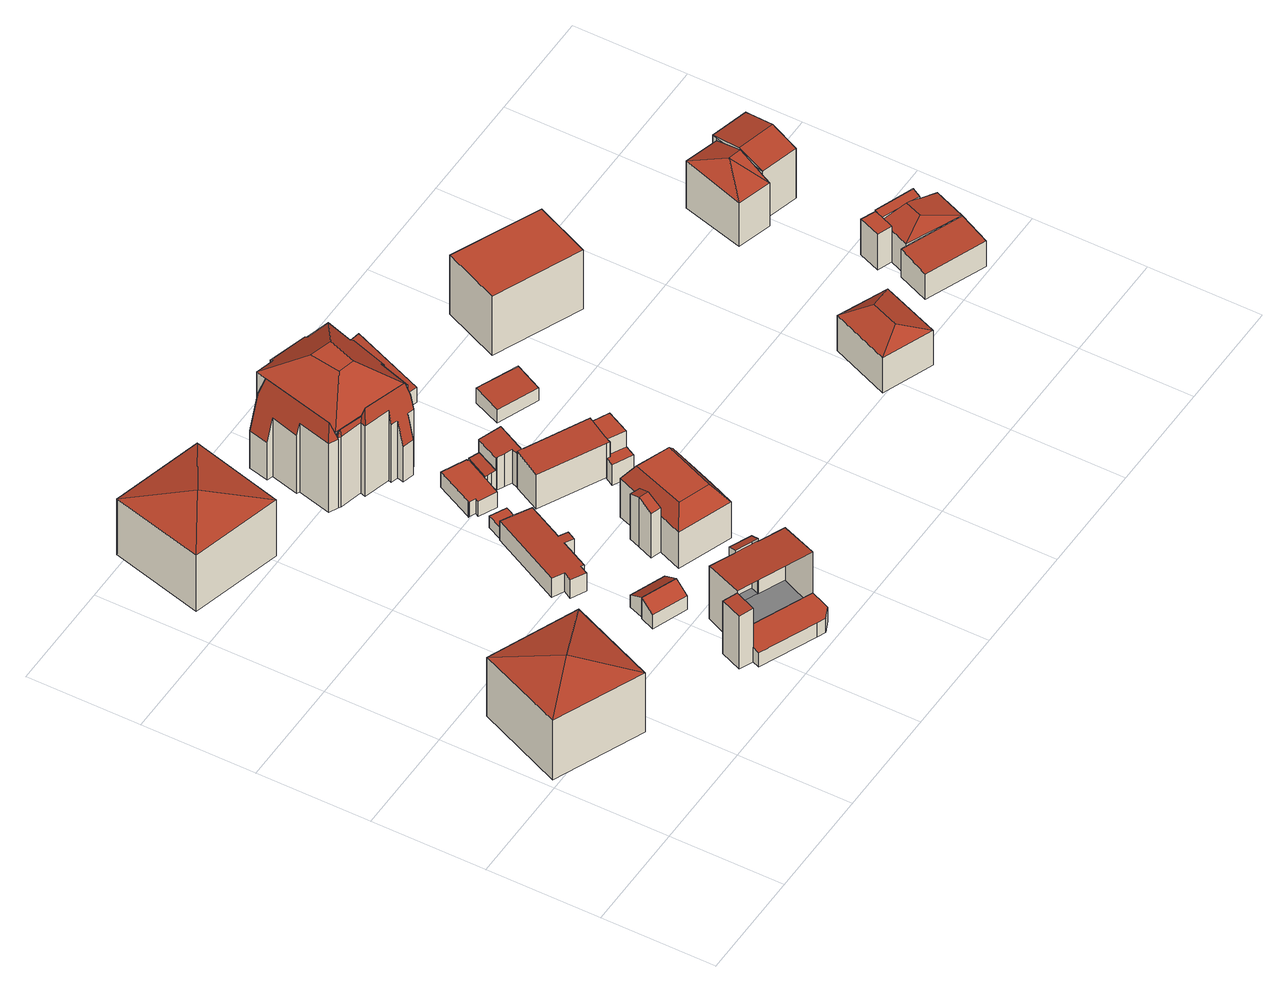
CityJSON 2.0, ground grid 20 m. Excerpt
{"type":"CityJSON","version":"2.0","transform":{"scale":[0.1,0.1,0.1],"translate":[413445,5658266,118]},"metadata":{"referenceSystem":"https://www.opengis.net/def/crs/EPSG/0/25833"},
"CityObjects":{
"building1":{"type":"Building","attributes":{"Dachtyp_tdc":"tdcTentRoof","Gemeindeschluessel":14612000,"Dachneigung":15.45,"QualitaetDacherkennung":68,"Geometrietyp2DReferenz":"3000","measuredHeight":14.8,"function":"31001_9998","roofType":"3500"},"geometry":[{"type":"Solid","lod":"2","boundaries":[[[[0,1,2,3]],[[1,4,5,2]],[[4,6,7,5]],[[6,0,3,7]],[[1,0,8]],[[4,1,8]],[[6,4,8]],[[0,6,8]],[[3,2,5,7]]]],"semantics":{"surfaces":[{"type":"WallSurface"},{"type":"RoofSurface"},{"type":"GroundSurface"}],"values":[[0,0,0,0,1,1,1,1,2]]}}]},
"building2":{"type":"Building","attributes":{"Dachtyp_tdc":"tdcTentRoof","Gemeindeschluessel":14612000,"Dachneigung":14.31,"QualitaetDacherkennung":69,"Geometrietyp2DReferenz":"3000","measuredHeight":13.99,"function":"31001_9998","roofType":"3500"},"geometry":[{"type":"Solid","lod":"2","boundaries":[[[[9,10,11,12]],[[10,13,14,11]],[[13,15,16,14]],[[15,9,12,16]],[[10,9,17]],[[13,10,17]],[[15,13,17]],[[9,15,17]],[[12,11,14,16]]]],"semantics":{"surfaces":[{"type":"WallSurface"},{"type":"RoofSurface"},{"type":"GroundSurface"}],"values":[[0,0,0,0,1,1,1,1,2]]}}]},
"building3":{"type":"Building","attributes":{"Dachtyp_tdc":"tdcPolyFlatRoof","Gemeindeschluessel":14612000,"Dachneigung":30.47,"QualitaetDacherkennung":76,"Geometrietyp2DReferenz":"3000","measuredHeight":4.45,"function":"31001_9998","roofType":"2100"},"geometry":[{"type":"Solid","lod":"2","boundaries":[[[[18,19,20,21]],[[19,22,23,20]],[[22,24,25,23]],[[24,18,21,25]],[[24,22,19,18]],[[21,20,23,25]]]],"semantics":{"surfaces":[{"type":"WallSurface"},{"type":"RoofSurface"},{"type":"GroundSurface"}],"values":[[0,0,0,0,1,2]]}}]},
"building4":{"type":"Building","attributes":{"Gemeindeschluessel":14612000,"Geometrietyp2DReferenz":"3000","function":"31001_9998","roofType":"9999"},"children":["building4-1","building4-2","building4-3","building4-4"]},
"building4-1":{"type":"BuildingPart","attributes":{"Dachtyp_tdc":"tdcPolyFlatRoof","Dachneigung":0,"QualitaetDacherkennung":0,"Geometrietyp2DReferenz":"3000","measuredHeight":3,"roofType":"9999"},"parents":["building4"],"geometry":[{"type":"MultiSurface","lod":"2","boundaries":[[[26,27,28,29,30,31,32,33]],[[31,30,34,35]],[[30,29,36,34]],[[29,28,37,36]],[[28,27,38,37]],[[27,26,39,38]],[[26,33,40,39]],[[40,41,35,34,36,37,38,39]],[[41,40,33,32]],[[35,41,32,31]]],"semantics":{"surfaces":[{"type":"RoofSurface"},{"type":"WallSurface"},{"type":"GroundSurface"},{"type":"ClosureSurface","isClosure":"1","QuelleClosure":"LoD1Solid"}],"values":[0,1,1,1,1,1,1,2,3,3]}}]},
"building4-2":{"type":"BuildingPart","attributes":{"Dachtyp_tdc":"tdcPolyFlatRoof","Dachneigung":4.55,"QualitaetDacherkennung":51,"Geometrietyp2DReferenz":"3000","measuredHeight":11.71,"roofType":"2100"},"parents":["building4"],"geometry":[{"type":"MultiSurface","lod":"2","boundaries":[[[42,43,44,45]],[[43,46,47,44]],[[48,49,50,51]],[[46,52,31,35,47]],[[53,48,51,41,32]],[[48,53,52,46,43,42,49]],[[45,44,47,35,41,51,50]]],"semantics":{"surfaces":[{"type":"WallSurface"},{"type":"RoofSurface"},{"type":"GroundSurface"}],"values":[0,0,0,0,0,1,2]}}]},
"building4-3":{"type":"BuildingPart","attributes":{"Dachtyp_tdc":"tdcPolyFlatRoof","Dachneigung":3.35,"QualitaetDacherkennung":67,"Geometrietyp2DReferenz":"3000","measuredHeight":11.27,"roofType":"2100"},"parents":["building4"],"geometry":[{"type":"MultiSurface","lod":"2","boundaries":[[[54,55,56,40,33]],[[55,57,58,56]],[[57,59,32,41,58]],[[59,57,55,54]],[[40,56,58,41]]],"semantics":{"surfaces":[{"type":"WallSurface"},{"type":"RoofSurface"},{"type":"GroundSurface"}],"values":[0,0,0,1,2]}}]},
"building4-4":{"type":"BuildingPart","attributes":{"Dachtyp_tdc":"tdcPolyFlatRoof","Dachneigung":19.25,"QualitaetDacherkennung":55,"Geometrietyp2DReferenz":"3000","measuredHeight":11.66,"roofType":"2100"},"parents":["building4"],"geometry":[{"type":"MultiSurface","lod":"2","boundaries":[[[60,61,42,45,62]],[[63,50,49]],[[63,64,65,50]],[[64,60,62,65]],[[64,63,61,60]],[[62,45,50,65]]],"semantics":{"surfaces":[{"type":"WallSurface"},{"type":"RoofSurface"},{"type":"GroundSurface"}],"values":[0,0,0,0,1,2]}}]},
"building5":{"type":"Building","attributes":{"Dachtyp_tdc":"tdcPolyFlatRoof","Gemeindeschluessel":14612000,"Dachneigung":31.53,"QualitaetDacherkennung":76,"Geometrietyp2DReferenz":"3000","measuredHeight":4.22,"function":"31001_9998","roofType":"2100"},"geometry":[{"type":"Solid","lod":"2","boundaries":[[[[19,66,67,68]],[[66,69,70,67]],[[69,22,71,70]],[[22,19,68,71]],[[22,69,66,19]],[[68,67,70,71]]]],"semantics":{"surfaces":[{"type":"WallSurface"},{"type":"RoofSurface"},{"type":"GroundSurface"}],"values":[[0,0,0,0,1,2]]}}]},
"building6":{"type":"Building","attributes":{"Dachtyp_tdc":"tdcPolyFlatRoof","Gemeindeschluessel":14612000,"Dachneigung":3.17,"QualitaetDacherkennung":77,"Geometrietyp2DReferenz":"3000","measuredHeight":4.01,"function":"31001_9998","roofType":"2100"},"geometry":[{"type":"Solid","lod":"2","boundaries":[[[[72,73,74,75]],[[73,76,77,74]],[[76,78,79,77]],[[78,80,81,79]],[[80,82,83,81]],[[82,84,85,83]],[[84,86,87,85]],[[86,88,89,87]],[[88,90,91,89]],[[90,92,93,91]],[[92,94,95,93]],[[94,96,97,95]],[[96,72,75,97]],[[96,94,92,90,88,86,84,82,80,78,76,73,72]],[[75,74,77,79,81,83,85,87,89,91,93,95,97]]]],"semantics":{"surfaces":[{"type":"WallSurface"},{"type":"RoofSurface"},{"type":"GroundSurface"}],"values":[[0,0,0,0,0,0,0,0,0,0,0,0,0,1,2]]}}]},
"building7":{"type":"Building","attributes":{"Dachtyp_tdc":"tdcPolyFlatRoof","Gemeindeschluessel":14612000,"Dachneigung":0,"QualitaetDacherkennung":65,"Geometrietyp2DReferenz":"3000","measuredHeight":2.53,"function":"31001_9998","roofType":"1000"},"geometry":[{"type":"Solid","lod":"2","boundaries":[[[[98,99,100,101]],[[99,102,103,100]],[[102,104,105,103]],[[104,98,101,105]],[[104,102,99,98]],[[101,100,103,105]]]],"semantics":{"surfaces":[{"type":"WallSurface"},{"type":"RoofSurface"},{"type":"GroundSurface"}],"values":[[0,0,0,0,1,2]]}}]},
"building8":{"type":"Building","attributes":{"Gemeindeschluessel":14612000,"Geometrietyp2DReferenz":"3000","function":"31001_9998","roofType":"9999"},"children":["building8-1","building8-2"]},
"building8-1":{"type":"BuildingPart","attributes":{"Dachtyp_tdc":"tdcPolyFlatRoof","Dachneigung":3.45,"QualitaetDacherkennung":43,"Geometrietyp2DReferenz":"3000","measuredHeight":3.84,"roofType":"2100"},"parents":["building8"],"geometry":[{"type":"MultiSurface","lod":"2","boundaries":[[[106,107,108,109,110]],[[107,111,112,108]],[[111,113,114,112]],[[113,115,116,114]],[[115,117,118,119,116]],[[117,115,113,111,107,106]],[[109,108,112,114,116,119]]],"semantics":{"surfaces":[{"type":"WallSurface"},{"type":"RoofSurface"},{"type":"GroundSurface"}],"values":[0,0,0,0,0,1,2]}}]},
"building8-2":{"type":"BuildingPart","attributes":{"Dachtyp_tdc":"tdcPolyFlatRoof","Dachneigung":2.89,"QualitaetDacherkennung":77,"Geometrietyp2DReferenz":"3000","measuredHeight":3.32,"roofType":"2100"},"parents":["building8"],"geometry":[{"type":"MultiSurface","lod":"2","boundaries":[[[120,121,122,123]],[[121,124,125,122]],[[124,126,127,125]],[[126,128,129,127]],[[128,130,131,129]],[[130,132,133,131]],[[132,110,109,133]],[[110,132,130,128,126,124,121,120,134,135,118]],[[119,136,137,123,122,125,127,129,131,133,109]],[[134,120,123,137]],[[118,135,136,119]],[[135,134,137,136]]],"semantics":{"surfaces":[{"type":"WallSurface"},{"type":"RoofSurface"},{"type":"GroundSurface"}],"values":[0,0,0,0,0,0,0,1,2,0,0,0]}}]},
"building9":{"type":"Building","attributes":{"Gemeindeschluessel":14612000,"Geometrietyp2DReferenz":"3000","function":"31001_9998","roofType":"9999"},"children":["building9-1","building9-2","building9-3"]},
"building9-1":{"type":"BuildingPart","attributes":{"Dachtyp_tdc":"tdcCutTentRoof","Dachneigung":39.43,"QualitaetDacherkennung":30,"Geometrietyp2DReferenz":"3000","measuredHeight":20.62,"roofType":"9999"},"parents":["building9"],"geometry":[{"type":"MultiSurface","lod":"2","boundaries":[[[138,139,140,141]],[[139,142,143,140]],[[142,144,145,143]],[[144,146,147,145]],[[146,148,149,147]],[[148,150,151,149]],[[150,152,153,151]],[[152,154,155,153]],[[154,156,157,155]],[[156,158,159,160,157]],[[161,162,163,164,165]],[[162,138,141,163]],[[146,144,142,139,138,162,166,167]],[[156,154,152,150,148,146,167,168]],[[169,158,156,168,170]],[[162,161,169,170,166]],[[170,168,167,166]],[[141,140,143,145,147,149,151,153,155,157,160,171,164,163]]],"semantics":{"surfaces":[{"type":"WallSurface"},{"type":"RoofSurface"},{"type":"GroundSurface"}],"values":[0,0,0,0,0,0,0,0,0,0,0,0,1,1,1,1,1,2]}}]},
"building9-2":{"type":"BuildingPart","attributes":{"Dachtyp_tdc":"tdcFreeFormRoof","Dachneigung":75.58,"QualitaetDacherkennung":27,"Geometrietyp2DReferenz":"3000","measuredHeight":17.75,"roofType":"5000"},"parents":["building9"],"geometry":[{"type":"MultiSurface","lod":"2","boundaries":[[[172,173,174,175]],[[173,176,177,174]],[[176,178,179,177]],[[178,180,181,179]],[[180,182,183,181]],[[182,184,185,183]],[[184,165,164,185]],[[186,187,188,189]],[[187,172,175,188]],[[165,184,182,190]],[[182,180,178,176,173,172,187,191,190]],[[187,186,191]],[[186,192,165,190,191]],[[175,174,177,179,181,183,185,164,171,189,188]]],"semantics":{"surfaces":[{"type":"WallSurface"},{"type":"RoofSurface"},{"type":"GroundSurface"}],"values":[0,0,0,0,0,0,0,0,0,1,1,1,1,2]}}]},
"building9-3":{"type":"BuildingPart","attributes":{"Dachtyp_tdc":"tdcFreeFormRoof","Dachneigung":76.19,"QualitaetDacherkennung":21,"Geometrietyp2DReferenz":"3000","measuredHeight":17.68,"roofType":"5000"},"parents":["building9"],"geometry":[{"type":"MultiSurface","lod":"2","boundaries":[[[159,193,194,160]],[[193,195,196,194]],[[195,197,198,196]],[[197,199,200,198]],[[199,201,202,200]],[[201,203,204,202]],[[203,205,206,204]],[[205,207,208,206]],[[207,209,210,208]],[[209,211,212,210]],[[211,213,214,212]],[[213,215,186,189,214]],[[211,209,216,217]],[[209,207,205,203,201,199,197,195,193,218,216]],[[193,159,218]],[[159,219,220,221,217,216,218]],[[219,215,220]],[[215,213,221,220]],[[213,211,217,221]],[[171,160,194,196,198,200,202,204,206,208,210,212,214,189]]],"semantics":{"surfaces":[{"type":"WallSurface"},{"type":"RoofSurface"},{"type":"GroundSurface"}],"values":[0,0,0,0,0,0,0,0,0,0,0,0,1,1,1,1,1,1,1,2]}}]},
"building10":{"type":"Building","attributes":{"Gemeindeschluessel":14612000,"Geometrietyp2DReferenz":"3000","function":"31001_9998","roofType":"9999"},"children":["building10-1","building10-2"]},
"building10-1":{"type":"BuildingPart","attributes":{"Dachtyp_tdc":"tdcGableRoof","Dachneigung":24.09,"QualitaetDacherkennung":72,"Geometrietyp2DReferenz":"3000","measuredHeight":10.51,"roofType":"3100"},"parents":["building10"],"geometry":[{"type":"MultiSurface","lod":"2","boundaries":[[[222,223,224,225,226]],[[223,227,228,224]],[[227,229,230,228]],[[229,231,232,230]],[[231,233,232]],[[227,223,222,234]],[[234,231,229,227]],[[235,225,224,228,230,232]]],"semantics":{"surfaces":[{"type":"WallSurface"},{"type":"RoofSurface"},{"type":"GroundSurface"}],"values":[0,0,0,0,0,1,1,2]}}]},
"building10-2":{"type":"BuildingPart","attributes":{"Dachtyp_tdc":"tdcCutTentRoof","Dachneigung":0.029,"QualitaetDacherkennung":70,"Geometrietyp2DReferenz":"3000","measuredHeight":11.18,"roofType":"9999"},"parents":["building10"],"geometry":[{"type":"MultiSurface","lod":"2","boundaries":[[[236,237,238,239]],[[237,226,225,238]],[[233,240,241,232]],[[240,242,243,241]],[[242,244,245,243]],[[244,246,247,245]],[[246,236,239,247]],[[237,236,248,249]],[[240,233,250,226,237,249,251]],[[242,240,251,252]],[[236,246,244,242,252,248]],[[252,251,249,248]],[[239,238,225,235,232,241,243,245,247]]],"semantics":{"surfaces":[{"type":"WallSurface"},{"type":"RoofSurface"},{"type":"GroundSurface"}],"values":[0,0,0,0,0,0,0,1,1,1,1,1,2]}}]},
"building11":{"type":"Building","attributes":{"Gemeindeschluessel":14612000,"Geometrietyp2DReferenz":"3000","function":"31001_9998","roofType":"9999"},"children":["building11-1","building11-2","building11-3"]},
"building11-1":{"type":"BuildingPart","attributes":{"Dachtyp_tdc":"tdcPolyFlatRoof","Dachneigung":4.74,"QualitaetDacherkennung":69,"Geometrietyp2DReferenz":"3000","measuredHeight":7.73,"roofType":"2100"},"parents":["building11"],"geometry":[{"type":"MultiSurface","lod":"2","boundaries":[[[253,254,255,256,257]],[[254,258,259,255]],[[258,260,259]],[[261,262,263,264]],[[262,265,266,263]],[[265,267,268,266]],[[267,269,270,268]],[[269,271,272,273,270]],[[271,269,267,265,262,261,274,258,254,253]],[[256,255,259,264,263,266,268,270,273]]],"semantics":{"surfaces":[{"type":"WallSurface"},{"type":"RoofSurface"},{"type":"GroundSurface"}],"values":[0,0,0,0,0,0,0,0,1,2]}}]},
"building11-2":{"type":"BuildingPart","attributes":{"Dachtyp_tdc":"tdcPolyFlatRoof","Dachneigung":0,"QualitaetDacherkennung":64,"Geometrietyp2DReferenz":"3000","measuredHeight":7.43,"roofType":"1000"},"parents":["building11"],"geometry":[{"type":"MultiSurface","lod":"2","boundaries":[[[275,276,277,278]],[[276,279,264,277]],[[279,261,264]],[[260,275,278,259]],[[260,274,279,276,275]],[[278,277,264,259]]],"semantics":{"surfaces":[{"type":"WallSurface"},{"type":"RoofSurface"},{"type":"GroundSurface"}],"values":[0,0,0,0,1,2]}}]},
"building11-3":{"type":"BuildingPart","attributes":{"Dachtyp_tdc":"tdcPolyFlatRoof","Dachneigung":5.21,"QualitaetDacherkennung":66,"Geometrietyp2DReferenz":"3000","measuredHeight":7.21,"roofType":"2100"},"parents":["building11"],"geometry":[{"type":"MultiSurface","lod":"2","boundaries":[[[280,281,282,283]],[[281,257,256,282]],[[272,284,285,273]],[[284,286,287,285]],[[286,288,289,287]],[[288,290,291,289]],[[290,292,293,291]],[[292,294,295,293]],[[294,280,283,295]],[[294,292,290,288,286,284,272,257,281,280]],[[283,282,256,273,285,287,289,291,293,295]]],"semantics":{"surfaces":[{"type":"WallSurface"},{"type":"RoofSurface"},{"type":"GroundSurface"}],"values":[0,0,0,0,0,0,0,0,0,1,2]}}]},
"building12":{"type":"Building","attributes":{"Dachtyp_tdc":"tdcPolyFlatRoof","Gemeindeschluessel":14612000,"Dachneigung":0,"QualitaetDacherkennung":64,"Geometrietyp2DReferenz":"3000","measuredHeight":4.33,"function":"31001_9998","roofType":"1000"},"geometry":[{"type":"Solid","lod":"2","boundaries":[[[[296,297,298,299]],[[297,300,301,298]],[[300,302,303,301]],[[302,304,305,303]],[[304,306,307,305]],[[306,296,299,307]],[[306,304,302,300,297,296]],[[299,298,301,303,305,307]]]],"semantics":{"surfaces":[{"type":"WallSurface"},{"type":"RoofSurface"},{"type":"GroundSurface"}],"values":[[0,0,0,0,0,0,1,2]]}}]},
"building13":{"type":"Building","attributes":{"Dachtyp_tdc":"tdcPolyFlatRoof","Gemeindeschluessel":14612000,"Dachneigung":5.74,"QualitaetDacherkennung":65,"Geometrietyp2DReferenz":"3000","measuredHeight":3.34,"function":"31001_9998","roofType":"2100"},"geometry":[{"type":"Solid","lod":"2","boundaries":[[[[308,309,310,311]],[[309,312,313,310]],[[312,314,315,313]],[[314,308,311,315]],[[314,312,309,308]],[[311,310,313,315]]]],"semantics":{"surfaces":[{"type":"WallSurface"},{"type":"RoofSurface"},{"type":"GroundSurface"}],"values":[[0,0,0,0,1,2]]}}]},
"building14":{"type":"Building","attributes":{"Dachtyp_tdc":"tdcPolyFlatRoof","Gemeindeschluessel":14612000,"Dachneigung":5.04,"QualitaetDacherkennung":81,"Geometrietyp2DReferenz":"3000","measuredHeight":3.2,"function":"31001_9998","roofType":"2100"},"geometry":[{"type":"Solid","lod":"2","boundaries":[[[[316,317,318,319]],[[317,320,321,318]],[[320,322,323,321]],[[322,316,319,323]],[[322,320,317,316]],[[319,318,321,323]]]],"semantics":{"surfaces":[{"type":"WallSurface"},{"type":"RoofSurface"},{"type":"GroundSurface"}],"values":[[0,0,0,0,1,2]]}}]},
"building15":{"type":"Building","attributes":{"Dachtyp_tdc":"tdcPolyFlatRoof","Gemeindeschluessel":14612000,"Dachneigung":0,"QualitaetDacherkennung":75,"Geometrietyp2DReferenz":"3000","measuredHeight":12.5,"function":"31001_9998","roofType":"1000"},"geometry":[{"type":"Solid","lod":"2","boundaries":[[[[324,325,326,327]],[[325,328,329,326]],[[328,330,331,329]],[[330,324,327,331]],[[330,328,325,324]],[[327,326,329,331]]]],"semantics":{"surfaces":[{"type":"WallSurface"},{"type":"RoofSurface"},{"type":"GroundSurface"}],"values":[[0,0,0,0,1,2]]}}]},
"building16":{"type":"Building","attributes":{"Dachtyp_tdc":"tdcHipRoof","Gemeindeschluessel":14612000,"Dachneigung":22.4,"QualitaetDacherkennung":80,"Geometrietyp2DReferenz":"3000","measuredHeight":9.24,"function":"31001_9998","roofType":"3200"},"geometry":[{"type":"Solid","lod":"2","boundaries":[[[[332,333,334,335]],[[333,336,337,334]],[[336,338,339,337]],[[338,332,335,339]],[[336,333,340]],[[332,338,341]],[[333,332,341,340]],[[338,336,340,341]],[[335,334,337,339]]]],"semantics":{"surfaces":[{"type":"WallSurface"},{"type":"RoofSurface"},{"type":"GroundSurface"}],"values":[[0,0,0,0,1,1,1,1,2]]}}]},
"building17":{"type":"Building","attributes":{"Dachtyp_tdc":"tdcPolyFlatRoof","Gemeindeschluessel":14612000,"Dachneigung":6.44,"QualitaetDacherkennung":69,"Geometrietyp2DReferenz":"3000","measuredHeight":6.01,"function":"31001_9998","roofType":"2100"},"geometry":[{"type":"Solid","lod":"2","boundaries":[[[[342,343,344,345]],[[343,346,347,344]],[[346,348,349,347]],[[348,350,351,349]],[[350,342,345,351]],[[350,348,346,343,342]],[[345,344,347,349,351]]]],"semantics":{"surfaces":[{"type":"WallSurface"},{"type":"RoofSurface"},{"type":"GroundSurface"}],"values":[[0,0,0,0,0,1,2]]}}]},
"building18":{"type":"Building","attributes":{"Dachtyp_tdc":"tdcFreeFormRoof","Gemeindeschluessel":14612000,"Dachneigung":29.49,"QualitaetDacherkennung":48,"Geometrietyp2DReferenz":"3000","measuredHeight":11.64,"function":"31001_9998","roofType":"5000"},"geometry":[{"type":"Solid","lod":"2","boundaries":[[[[352,353,354,355]],[[353,356,357,354]],[[356,358,359,357]],[[358,352,355,359]],[[360,356,353]],[[360,352,361]],[[353,352,360]],[[360,361,358,356]],[[352,358,361]],[[355,354,357,359]]]],"semantics":{"surfaces":[{"type":"WallSurface"},{"type":"RoofSurface"},{"type":"GroundSurface"}],"values":[[0,0,0,0,1,1,1,1,0,2]]}}]},
"building19":{"type":"Building","attributes":{"Gemeindeschluessel":14612000,"Geometrietyp2DReferenz":"3000","function":"31001_9998","roofType":"9999"},"children":["building19-1","building19-2","building19-3"]},
"building19-1":{"type":"BuildingPart","attributes":{"Dachtyp_tdc":"tdcPolyFlatRoof","Dachneigung":0,"QualitaetDacherkennung":42,"Geometrietyp2DReferenz":"3000","measuredHeight":7.49,"roofType":"1000"},"parents":["building19"],"geometry":[{"type":"MultiSurface","lod":"2","boundaries":[[[362,363,364,365,366]],[[363,367,368,364]],[[367,369,370,368]],[[369,367,363,362,371]],[[365,364,368,370,372]]],"semantics":{"surfaces":[{"type":"WallSurface"},{"type":"RoofSurface"},{"type":"GroundSurface"}],"values":[0,0,0,1,2]}}]},
"building19-2":{"type":"BuildingPart","attributes":{"Dachtyp_tdc":"tdcHipAndGableRoof","Dachneigung":13.56,"QualitaetDacherkennung":31,"Geometrietyp2DReferenz":"3000","measuredHeight":7.62,"roofType":"5000"},"parents":["building19"],"geometry":[{"type":"MultiSurface","lod":"2","boundaries":[[[342,373,374,375]],[[373,366,365,374]],[[376,377,378,379]],[[377,342,375,378]],[[373,342,380]],[[377,381,382,383,380,342]],[[366,373,380,383,384,385]],[[376,381,377]],[[375,374,365,372,379,378]]],"semantics":{"surfaces":[{"type":"WallSurface"},{"type":"RoofSurface"},{"type":"GroundSurface"}],"values":[0,0,0,0,1,1,1,0,2]}}]},
"building19-3":{"type":"BuildingPart","attributes":{"Dachtyp_tdc":"tdcPolyFlatRoof","Dachneigung":13.5,"QualitaetDacherkennung":43,"Geometrietyp2DReferenz":"3000","measuredHeight":7.8,"roofType":"2100"},"parents":["building19"],"geometry":[{"type":"MultiSurface","lod":"2","boundaries":[[[386,387,388,370,369]],[[387,389,381,376,379,388]],[[389,387,386,371,390,384,382]],[[372,370,388,379]]],"semantics":{"surfaces":[{"type":"WallSurface"},{"type":"RoofSurface"},{"type":"GroundSurface"}],"values":[0,0,1,2]}}]},
"building20":{"type":"Building","attributes":{"Dachtyp_tdc":"tdcGableRoof","Gemeindeschluessel":14612000,"Dachneigung":13.11,"QualitaetDacherkennung":36,"Geometrietyp2DReferenz":"3000","measuredHeight":11.78,"function":"31001_9998","roofType":"3100"},"geometry":[{"type":"Solid","lod":"2","boundaries":[[[[391,392,393,394]],[[395,396,397,398,399,400]],[[401,402,403]],[[394,393,404]],[[391,394,396,395]],[[394,404,397,396]],[[404,401,398,397]],[[401,403,399,398]],[[403,405,400,399]],[[405,391,395,400]],[[405,406,392,391]],[[404,393,392,406,402,401]],[[403,402,406,405]]]],"semantics":{"surfaces":[{"type":"WallSurface"},{"type":"GroundSurface"},{"type":"RoofSurface"}],"values":[[0,1,0,0,0,0,0,0,0,0,2,2,0]]}}]}
},
"vertices":[
[172,144,131],[15,211,131],[15,211,6],[172,144,6],[80,365,130],[80,365,6],[238,299,130],[238,299,6],[125,252,154],
[52,991,170],[215,948,170],[215,948,52],[52,991,52],[171,785,171],[171,785,52],[9,828,171],[9,828,52],[111,886,192],
[346,234,58],[356,259,74],[356,259,29],[346,234,29],[417,235,74],[417,235,29],[407,210,58],[407,210,29],
[360,58,56],[459,15,56],[474,9,56],[495,18,56],[501,31,56],[510,53,56],[381,108,56],[365,71,56],[501,31,26],[510,53,26],[495,18,26],[474,9,26],[459,15,26],[360,58,26],[365,71,26],[381,108,26],
[493,138,137],[492,138,137],[492,138,26],[493,138,26],[538,118,137],[538,118,26],[410,174,137],[454,155,137],[454,155,26],[410,174,26],[510,53,143],[381,108,143],
[365,71,139],[341,81,137],[341,81,26],[357,119,137],[357,119,26],[381,108,139],
[498,152,137],[493,138,142],[498,152,26],[454,155,142],[460,169,137],[460,169,26],
[366,285,57],[366,285,32],[356,259,32],[427,261,57],[427,261,32],[417,235,32],
[417,423,76],[409,408,76],[409,408,40],[417,423,40],[393,416,77],[393,416,40],[368,366,77],[368,366,40],[363,369,77],[363,369,40],[355,354,78],[355,354,40],[329,367,79],[329,367,40],[337,382,79],[337,382,40],[316,392,80],[316,392,40],[381,521,80],[381,521,40],[409,507,79],[409,507,40],[433,495,77],[433,495,40],[401,431,77],[401,431,40],
[421,532,68],[409,507,68],[409,507,43],[421,532,43],[381,521,68],[381,521,43],[393,546,68],[393,546,43],
[468,626,85],[485,618,86],[485,618,48],[468,626,48],[468,626,81],[465,577,86],[465,577,48],[457,580,86],[457,580,48],[451,583,85],[451,583,48],[447,585,85],[447,585,81],[447,585,48],
[404,576,79],[394,581,79],[394,581,48],[404,576,48],[392,581,79],[392,581,48],[394,584,79],[394,584,48],[426,650,79],[426,650,48],[467,629,81],[467,629,48],[466,627,81],[466,627,48],[401,570,79],[431,555,81],[431,555,48],[401,570,48],
[378,913,222],[380,919,218],[380,919,56],[378,913,56],[449,900,217],[449,900,56],[448,894,222],[448,894,56],[489,883,222],[489,883,56],[477,838,219],[477,838,56],[484,836,213],[484,836,56],[466,772,209],[466,772,56],[460,774,215],[460,774,56],[445,719,212],[445,719,56],[439,720,212],[439,720,204],[439,720,56],[340,904,221],[345,922,222],[345,922,56],[340,904,56],[340,904,201],[382,850,262],[422,839,262],[404,788,262],[304,760,213],[374,796,262],[304,760,56],
[302,822,201],[297,824,178],[297,824,56],[302,822,56],[310,873,179],[310,873,56],[299,876,134],[299,876,56],[308,912,134],[308,912,56],[325,908,200],[325,908,56],[339,904,200],[339,904,56],[302,755,201],[287,762,201],[287,762,56],[302,755,56],[331,898,232],[297,767,234],[304,760,201],
[435,708,204],[435,708,56],[434,702,178],[434,702,56],[422,705,178],[422,705,56],[419,694,130],[419,694,56],[399,699,130],[399,699,56],[402,711,178],[402,711,56],[389,714,178],[389,714,56],[391,720,204],[391,720,56],[344,733,204],[344,733,56],[347,742,204],[347,742,56],[307,752,204],[307,752,56],[302,755,204],[353,738,233],[350,743,215],[431,716,230],[304,760,204],[306,756,215],[308,755,216],
[484,302,131],[466,308,131],[466,308,38],[484,302,38],[484,302,115],[476,335,143],[476,335,38],[484,355,134],[484,355,38],[501,349,134],[501,349,38],[501,349,117],[493,329,143],[493,329,38],
[563,226,114],[468,261,114],[468,261,38],[563,226,38],[517,392,119],[517,392,38],[612,357,119],[612,357,38],[597,317,118],[597,317,38],[580,270,116],[580,270,38],[547,255,150],[492,275,150],[493,329,117],[525,369,150],[584,347,150],
[496,548,121],[602,495,121],[602,495,44],[496,548,44],[496,548,116],[600,491,121],[600,491,44],[600,491,118],[580,451,117],[578,446,116],[578,446,44],[580,451,44],[573,449,116],[573,449,44],[462,505,116],[462,505,44],[485,551,121],[485,551,44],[486,553,121],[486,553,115],[486,553,44],[586,463,118],
[629,477,118],[609,436,118],[609,436,44],[629,477,44],[580,451,118],
[523,603,116],[501,559,116],[501,559,44],[523,603,44],[491,564,115],[491,564,44],[479,570,113],[479,570,44],[467,576,112],[467,576,44],[465,577,112],[465,577,44],[485,618,112],[485,618,44],[486,620,112],[486,620,44],
[565,434,85],[573,449,85],[573,449,42],[565,434,42],[578,446,85],[578,446,42],[580,451,85],[580,451,42],[609,436,85],[609,436,42],[599,417,85],[599,417,42],
[559,912,84],[607,900,89],[607,900,55],[559,912,55],[555,768,87],[555,768,55],[522,779,84],[522,779,55],
[580,643,81],[600,692,86],[600,692,54],[580,643,54],[672,661,86],[672,661,54],[652,614,81],[652,614,54],
[893,752,182],[850,654,182],[850,654,57],[893,752,57],[696,721,182],[696,721,57],[739,820,182],[739,820,57],
[1071,256,113],[1030,152,113],[1030,152,40],[1071,256,40],[941,187,114],[941,187,40],[983,291,114],[983,291,40],[996,197,133],[1015,246,133],
[1273,246,99],[1251,191,92],[1251,191,39],[1273,246,39],[1144,234,92],[1144,234,39],[1166,289,99],[1166,289,39],[1175,285,99],[1175,285,39],
[1148,507,142],[1088,524,142],[1088,524,51],[1148,507,51],[1118,634,150],[1118,634,51],[1178,617,150],[1178,617,51],[1141,573,168],[1164,567,168],
[1188,318,112],[1163,328,112],[1163,328,37],[1188,318,37],[1188,318,104],[1178,366,112],[1178,366,37],[1203,356,112],[1203,356,37],[1199,345,112],[1198,342,37],
[1175,285,104],[1175,285,37],[1273,246,37],[1265,315,101],[1296,303,99],[1296,303,37],[1265,315,37],[1230,294,113],[1265,315,107],[1250,322,111],[1242,324,113],[1233,328,111],[1198,342,104],
[1203,356,115],[1271,330,115],[1271,330,37],[1265,315,111],[1198,342,111],
[1152,521,156],[1165,570,170],[1178,617,158],[1178,617,156],[1152,521,52],[1178,617,52],[1180,625,52],[1247,607,52],[1245,599,52],[1219,503,52],[1247,607,156],[1245,599,158],[1245,599,156],[1180,625,156],[1219,503,156],[1233,552,170]
]}
